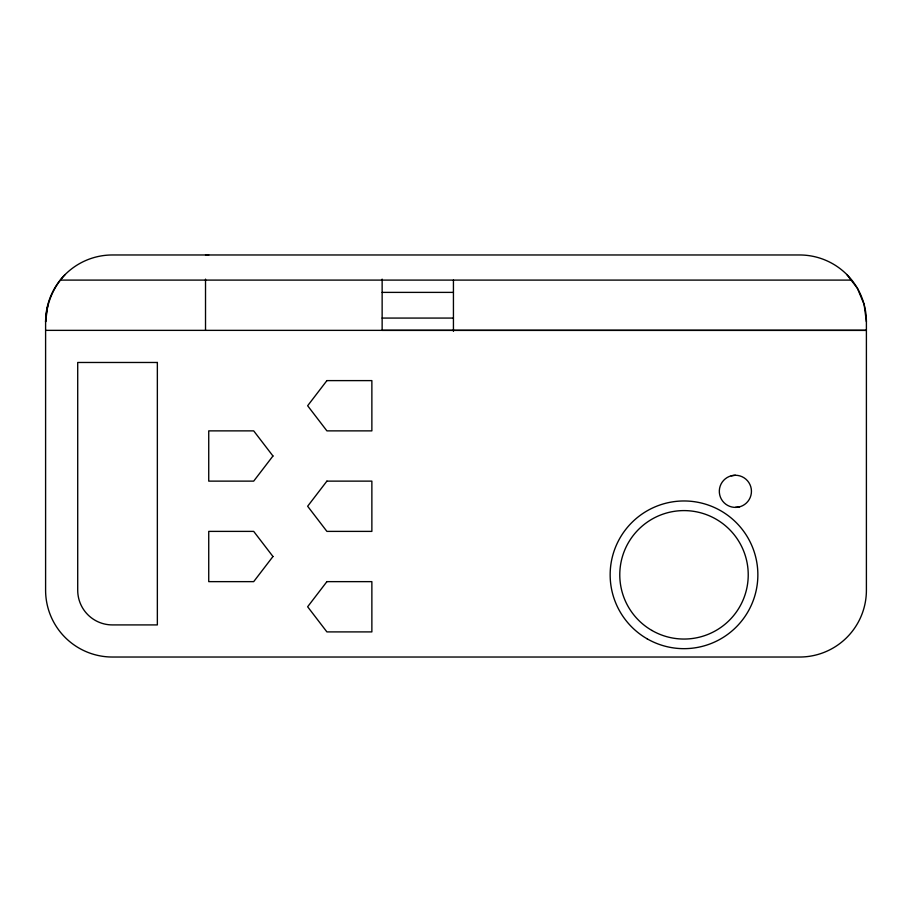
<?xml version="1.0" encoding="UTF-8"?>
<svg xmlns="http://www.w3.org/2000/svg" width="912" height="912" viewBox="0 0 912 912"><rect width="100%" height="100%" fill="white"/><g stroke="black" fill="none" stroke-linecap="round" stroke-linejoin="round"><path stroke-width="1.37" d="M45.6 321.845C46.238 304.232 52.942 287.36 65.162 274.535M846.838 274.535L857.451 288.374L864.12 304.483L866.4 321.765L866.4 590.235A66.793 66.793 0 0 1 799.607 657.028L112.393 657.028A66.793 66.793 0 0 1 45.6 590.235L45.6 321.765L47.88 304.483M731.23 475.813A16.051 16.051 0 0 1 750.895 495.478A16.051 16.051 0 0 1 724.025 502.683A16.051 16.051 0 0 1 731.23 475.813L735.38 475.266M735.38 507.38L739.541 506.833M205.519 254.984L208.734 254.972M60.899 280.098L851.101 280.098M382.139 292.387L453.435 292.387M382.139 318.071L453.435 318.071M45.6 330.361L866.4 330.361L382.139 330.361L382.139 279.129M453.435 280.098L453.435 331.307M205.519 279.129L205.519 330.361M866.4 321.765A66.793 66.793 0 0 0 799.607 254.972L112.393 254.972A66.793 66.793 0 0 0 45.6 321.765M326.906 380.612L307.64 405.749L326.906 430.874L371.868 430.874L371.868 380.612L326.906 380.612M272.962 456L253.696 481.126L208.734 481.126L208.734 430.874L253.696 430.874L272.962 456M326.906 481.126L307.64 506.251L326.906 531.388L371.868 531.388L371.868 481.126L326.906 481.126M272.962 556.514L253.696 581.639L208.734 581.639L208.734 531.388L253.696 531.388L272.962 556.514M326.906 581.639L307.64 606.765L326.906 631.902L371.868 631.902L371.868 581.639L326.906 581.639M157.354 362.474L77.714 362.474L77.714 590.235A34.679 34.679 0 0 0 112.393 624.914L157.354 624.914L157.354 362.474M651.886 630.443A64.228 64.228 0 0 0 748.228 574.822A64.228 64.228 0 0 0 651.886 519.202A64.228 64.228 0 0 0 651.886 630.443M647.075 638.776A73.861 73.861 0 0 0 757.861 574.822A73.861 73.861 0 0 0 647.075 510.857A73.861 73.861 0 0 0 647.075 638.776"/></g></svg>
